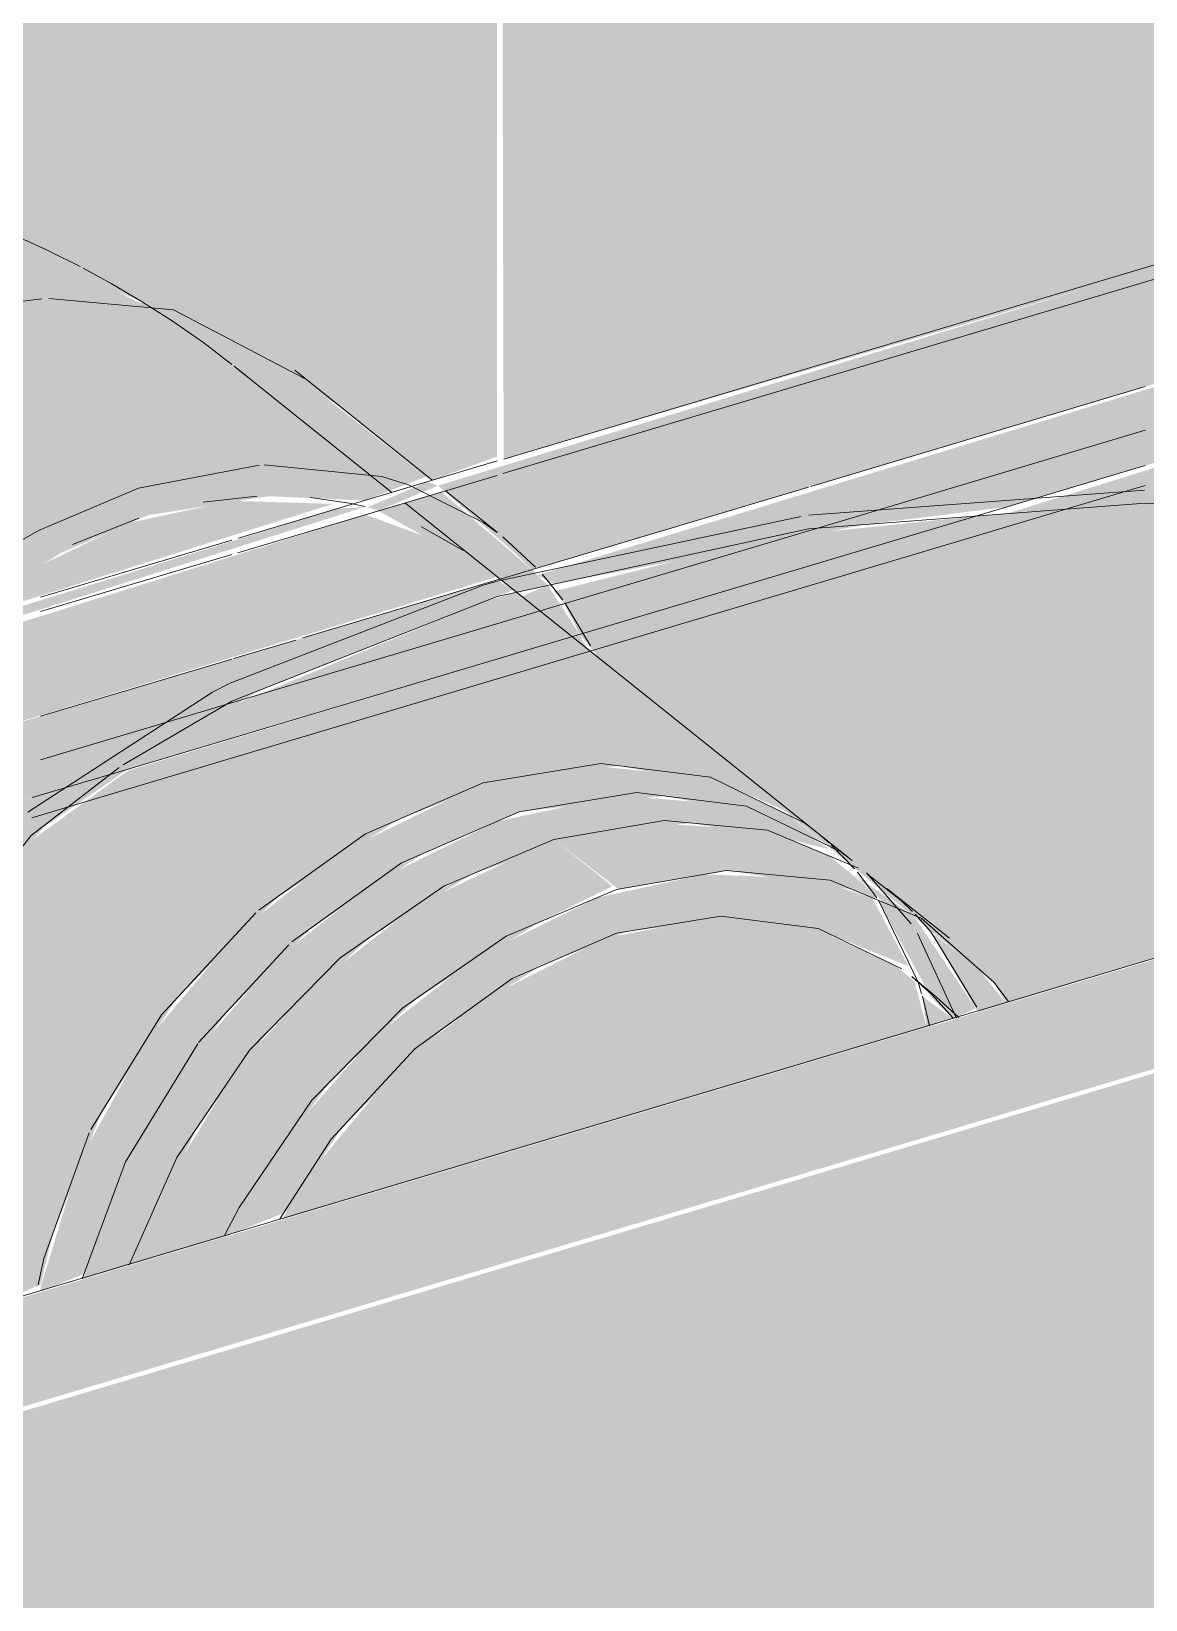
# Model space of a CAD drawing. Header units: metres. Extents: x 1.1 to 88.1, y -3.7 to 23.8.
# Drawn here: x 79.6995 to 79.7413, y 11.4974 to 11.5562 of the extents above; entities that cross this region are included whole.
import ezdxf

# ---------------------------------------------------------------- set-up
doc = ezdxf.new("R2010")
doc.units = ezdxf.units.M
doc.layers.add('P-PIPE', color=7, linetype='Continuous', lineweight=5)
doc.layers.add('P-SANR-FIXT', color=7, linetype='Continuous', lineweight=5)

# ---------------------------------------------------------------- blocks, each defined once
blk = doc.blocks.new('Ralo Quadrado Montado com Prolongador - Caixas e Ralos - Esgoto - MEP - Tigre - Com Prolongador - Branco c_ grelha branca - 100x53x40-4033876-3D_DT_01')
at = {"layer": 'P-SANR-FIXT', "true_color": 0xe6e6e6, "transparency": 33554598}
for points in [[(-25.849635, 11.533561), (-25.848828, 11.533803), (-25.872875, 11.552697), (-25.917275, 11.53918), (-25.917024, 11.538978), (-25.872875, 11.552155), (-25.853291, 11.536487)], [(-25.913748, 11.53603), (-25.872875, 11.548229), (-25.872875, 11.552155), (-25.917024, 11.538978), (-25.914371, 11.536639)], [(-25.855517, 11.531806), (-25.853291, 11.53256), (-25.872875, 11.548229), (-25.913533, 11.53582), (-25.912913, 11.535487), (-25.901253, 11.537719), (-25.895936, 11.538381), (-25.874595, 11.54475), (-25.86086, 11.533761), (-25.855728, 11.531934)], [(-25.936763, 11.533086), (-25.920012, 11.538381), (-25.92102, 11.538327), (-25.935944, 11.533713), (-25.936668, 11.53319)], [(-25.938494, 11.528644), (-25.91505, 11.535755), (-25.916376, 11.536771), (-25.919989, 11.538093), (-25.937139, 11.532729), (-25.938494, 11.531194), (-25.938494, 11.529575)], [(-25.914331, 11.53518), (-25.913142, 11.535437), (-25.913748, 11.53603), (-25.914946, 11.535672), (-25.914438, 11.535265)], [(-25.938494, 11.525679), (-25.928718, 11.528606), (-25.923981, 11.5315), (-25.914438, 11.535265), (-25.91505, 11.535641), (-25.938494, 11.528644), (-25.938494, 11.526045)], [(-25.902726, 11.525713), (-25.904082, 11.526797), (-25.907037, 11.528234), (-25.911607, 11.528674), (-25.915572, 11.528025), (-25.914216, 11.52694), (-25.90878, 11.527537), (-25.904893, 11.526766), (-25.903106, 11.525898)], [(-25.93218, 11.508925), (-25.930515, 11.509607), (-25.928333, 11.514888), (-25.925284, 11.519312), (-25.922001, 11.522596), (-25.91781, 11.525384), (-25.914216, 11.52694), (-25.915572, 11.528025), (-25.920996, 11.525384), (-25.92473, 11.522464), (-25.928305, 11.518227), (-25.930766, 11.513745), (-25.93218, 11.509087)], [(-25.900746, 11.523615), (-25.901253, 11.524191), (-25.902546, 11.525263), (-25.904893, 11.526245), (-25.909336, 11.526516), (-25.912913, 11.525898), (-25.910491, 11.524035), (-25.906433, 11.524736), (-25.901717, 11.524022), (-25.900765, 11.523623)], [(-25.928821, 11.509927), (-25.925196, 11.511009), (-25.923981, 11.513193), (-25.921277, 11.516853), (-25.918008, 11.519983), (-25.913432, 11.522807), (-25.910722, 11.524145), (-25.912913, 11.525898), (-25.918008, 11.52348), (-25.922001, 11.520374), (-25.92473, 11.517425), (-25.927546, 11.512872), (-25.927954, 11.51193)], [(-25.925196, 11.511009), (-25.922943, 11.51193), (-25.920837, 11.515123), (-25.916983, 11.518879), (-25.913432, 11.521137), (-25.910188, 11.522439), (-25.906144, 11.522956), (-25.902406, 11.522276), (-25.899606, 11.521143), (-25.900976, 11.523712), (-25.903279, 11.524438), (-25.907279, 11.52459), (-25.9113, 11.523712), (-25.915876, 11.521457), (-25.919676, 11.518478), (-25.922833, 11.514888), (-25.924798, 11.51193)], [(-25.899542, 11.523111), (-25.90164, 11.52459), (-25.900535, 11.523527)], [(-25.897916, 11.519151), (-25.89709, 11.519567), (-25.899349, 11.522941), (-25.899542, 11.523111), (-25.900746, 11.523615), (-25.898754, 11.519964), (-25.897951, 11.519185)], [(-25.923129, 11.511626), (-25.898929, 11.518849), (-25.899372, 11.520565), (-25.900057, 11.521134), (-25.903129, 11.522579), (-25.906649, 11.523019), (-25.910949, 11.522212), (-25.915572, 11.519897), (-25.918591, 11.517554), (-25.922001, 11.513465), (-25.922943, 11.51193)], [(-25.898929, 11.518849), (-25.897951, 11.519185), (-25.899085, 11.520012), (-25.898972, 11.519169)]]:
    blk.add_hatch(color=254, dxfattribs=at).paths.add_polyline_path(points)
h = blk.add_hatch(color=254, dxfattribs=at)
h.paths.add_polyline_path([(-25.897006, 11.519423), (-25.895941, 11.519741), (-25.896974, 11.521039), (-25.898754, 11.522418), (-25.89709, 11.519567)])
h.paths.add_polyline_path([(-25.874595, 11.537222), (-25.874595, 11.54475), (-25.895936, 11.538127), (-25.89072, 11.538526), (-25.878, 11.537864), (-25.875379, 11.53737)])
h = blk.add_hatch(color=254, dxfattribs=at)
h.paths.add_polyline_path([(-25.938494, 11.53257), (-25.936668, 11.53319), (-25.936132, 11.533817), (-25.938494, 11.53298), (-25.938494, 11.532655)])
h.paths.add_polyline_path([(-25.919504, 11.538238), (-25.917275, 11.53918), (-25.917659, 11.539331), (-25.919909, 11.53837), (-25.919561, 11.538266)])
h = blk.add_hatch(color=254, dxfattribs=at)
h.paths.add_polyline_path([(-25.938494, 11.531215), (-25.937341, 11.532914), (-25.938494, 11.532284), (-25.938494, 11.532186)])
h.paths.add_polyline_path([(-25.914946, 11.535672), (-25.913748, 11.53603), (-25.917131, 11.538946), (-25.919504, 11.538238), (-25.91505, 11.535755), (-25.915016, 11.535728)])
h = blk.add_hatch(color=254, dxfattribs=at)
h.paths.add_polyline_path([(-25.951231, 11.503239), (-25.943381, 11.505581), (-25.950255, 11.511428), (-25.951231, 11.512384), (-25.951231, 11.505179)])
h.paths.add_polyline_path([(-25.895941, 11.519741), (-25.874595, 11.526245), (-25.874595, 11.537222), (-25.879893, 11.537962), (-25.89072, 11.538526), (-25.897083, 11.538039), (-25.911949, 11.533602), (-25.911154, 11.532638), (-25.896407, 11.52054), (-25.896118, 11.520045)])
h = blk.add_hatch(color=254, dxfattribs=at)
h.paths.add_polyline_path([(-25.857628, 11.531176), (-25.855728, 11.531934), (-25.86086, 11.533761), (-25.858576, 11.531934)])
h.paths.add_polyline_path([(-25.911949, 11.533602), (-25.897083, 11.538039), (-25.904893, 11.537225), (-25.912913, 11.535214), (-25.912525, 11.534772), (-25.912155, 11.534021)])
h = blk.add_hatch(color=254, dxfattribs=at)
h.paths.add_polyline_path([(-25.951231, 11.517352), (-25.951231, 11.520949), (-25.955095, 11.523689), (-25.95824, 11.52263), (-25.951346, 11.517444)])
h.paths.add_polyline_path([(-25.912247, 11.533513), (-25.911949, 11.533602), (-25.913142, 11.535437), (-25.914136, 11.535024), (-25.912913, 11.534045)])
h = blk.add_hatch(color=254, dxfattribs=at)
h.paths.add_polyline_path([(-25.939494, 11.52538), (-25.938494, 11.525679), (-25.938494, 11.528644), (-25.939494, 11.528345), (-25.939494, 11.525613)])
h.paths.add_polyline_path([(-25.928744, 11.528589), (-25.912247, 11.533513), (-25.914331, 11.53518), (-25.915572, 11.534818), (-25.925665, 11.530653), (-25.928718, 11.528606)])
h = blk.add_hatch(color=254, dxfattribs=at)
h.paths.add_polyline_path([(-25.943381, 11.505581), (-25.941594, 11.506115), (-25.944024, 11.508188), (-25.951231, 11.513745), (-25.951204, 11.512384), (-25.950734, 11.512093), (-25.949054, 11.5101), (-25.943683, 11.505822)])
h.paths.add_polyline_path([(-25.945135, 11.516071), (-25.94503, 11.516916), (-25.951231, 11.521787), (-25.951231, 11.520949), (-25.94559, 11.516435)])
h.paths.add_polyline_path([(-25.911682, 11.533061), (-25.911949, 11.533602), (-25.912247, 11.533513), (-25.911742, 11.533109)])
h = blk.add_hatch(color=254, dxfattribs=at)
h.paths.add_polyline_path([(-25.941594, 11.506115), (-25.941739, 11.50636), (-25.941844, 11.50636)])
h.paths.add_polyline_path([(-25.938847, 11.511969), (-25.94503, 11.516916), (-25.945135, 11.516071), (-25.938459, 11.510762), (-25.938834, 11.51193)])
h.paths.add_polyline_path([(-25.934265, 11.508303), (-25.93218, 11.509189), (-25.931714, 11.511124), (-25.929891, 11.515642), (-25.927073, 11.519926), (-25.923287, 11.523731), (-25.91876, 11.526644), (-25.91505, 11.52811), (-25.910491, 11.528666), (-25.906351, 11.527901), (-25.903912, 11.526844), (-25.912247, 11.533513), (-25.9289, 11.528484), (-25.932895, 11.525592), (-25.937217, 11.519854), (-25.938494, 11.51532), (-25.938494, 11.525679), (-25.939494, 11.52538), (-25.939417, 11.513745), (-25.938484, 11.511678), (-25.935307, 11.509136)])
h.paths.add_polyline_path([(-25.93059, 11.509399), (-25.928821, 11.509927), (-25.926285, 11.515128), (-25.923566, 11.518785), (-25.919761, 11.522268), (-25.915996, 11.52459), (-25.911739, 11.526101), (-25.907763, 11.526516), (-25.904063, 11.525898), (-25.902546, 11.525527), (-25.903357, 11.52602), (-25.905803, 11.527165), (-25.910491, 11.527551), (-25.91505, 11.526579), (-25.919561, 11.524358), (-25.923303, 11.521457), (-25.92674, 11.517485), (-25.928998, 11.513804), (-25.930538, 11.509542)])
h = blk.add_hatch(color=254, dxfattribs=at)
h.paths.add_polyline_path([(-25.941477, 11.50615), (-25.938684, 11.506984), (-25.944702, 11.511799), (-25.944473, 11.510762), (-25.942314, 11.506819), (-25.941739, 11.50636)])
h.paths.add_polyline_path([(-25.938384, 11.507073), (-25.937229, 11.507418), (-25.937558, 11.507955), (-25.938499, 11.510762), (-25.945135, 11.516071), (-25.945078, 11.5144), (-25.944454, 11.51193), (-25.939147, 11.507684)])
h.paths.add_polyline_path([(-25.93511, 11.50805), (-25.934265, 11.508303), (-25.938834, 11.51193), (-25.938446, 11.510719), (-25.936467, 11.509136)])
h.paths.add_polyline_path([(-25.938494, 11.513998), (-25.937088, 11.520277), (-25.932058, 11.526367), (-25.9289, 11.528542), (-25.938494, 11.525679), (-25.938494, 11.51486)])
at = {"layer": 'P-SANR-FIXT', "color": 9, "true_color": 0xc9c9c9}
for p, q in [((-25.914801, 11.540183), (-25.872561, 11.552791)), ((-25.872875, 11.552155), (-25.914828, 11.539634)), ((-25.903273, 11.539156), (-25.89072, 11.542903)), ((-25.924753, 11.537213), (-25.91505, 11.540109)), ((-25.91505, 11.539567), (-25.924775, 11.536664)), ((-25.89072, 11.539938), (-25.897083, 11.538039)), ((-25.91502, 11.53565), (-25.903357, 11.539131)), ((-25.930759, 11.527238), (-25.893703, 11.538298)), ((-25.93218, 11.534996), (-25.925003, 11.537139)), ((-25.90306, 11.53758), (-25.92518, 11.530978)), ((-25.925003, 11.536597), (-25.93218, 11.534454)), ((-25.922344, 11.533464), (-25.91505, 11.535641)), ((-25.924938, 11.53269), (-25.922601, 11.533387)), ((-25.93218, 11.530528), (-25.925003, 11.53267)), ((-25.9289, 11.528542), (-25.932493, 11.52747)), ((-25.902505, 11.525699), (-25.901632, 11.524803)), ((-25.902147, 11.525432), (-25.901722, 11.525108)), ((-25.901518, 11.524669), (-25.90079, 11.523712)), ((-25.901188, 11.524652), (-25.899508, 11.522733)), ((-25.900733, 11.523626), (-25.899249, 11.520547)), ((-25.899456, 11.523199), (-25.899867, 11.523594)), ((-25.927641, 11.519312), (-25.924106, 11.52314)), ((-25.899269, 11.522376), (-25.897809, 11.519196)), ((-25.92625, 11.518274), (-25.92287, 11.521949)), ((-25.898731, 11.520081), (-25.897925, 11.519188)), ((-25.93029, 11.515018), (-25.927641, 11.519312)), ((-25.928998, 11.513804), (-25.926285, 11.518227)), ((-25.932058, 11.510171), (-25.930353, 11.514888)), ((-25.930624, 11.509402), (-25.928998, 11.513804)), ((-25.932274, 11.509182), (-25.932058, 11.510171))]:
    blk.add_line(p, q, dxfattribs=at)
at = {"layer": 'P-SANR-FIXT', "color": 254, "true_color": 0xdbdbdb}
for p, q in [((-25.89072, 11.541264), (-25.90306, 11.53758)), ((-25.893703, 11.538298), (-25.89072, 11.539188)), ((-25.92518, 11.530978), (-25.93218, 11.528889)), ((-25.932516, 11.526713), (-25.930759, 11.527238)), ((-25.903503, 11.526516), (-25.90308, 11.526194)), ((-25.903017, 11.526143), (-25.902582, 11.525769)), ((-25.899249, 11.520547), (-25.899117, 11.520122)), ((-25.899085, 11.520012), (-25.898818, 11.518904))]:
    blk.add_line(p, q, dxfattribs=at)
at = {"layer": 'P-SANR-FIXT', "color": 252, "true_color": 0x959595}
for p, q in [((-25.897083, 11.538039), (-25.9289, 11.528542)), ((-25.901722, 11.525108), (-25.903077, 11.526192)), ((-25.899867, 11.523594), (-25.901151, 11.524603)), ((-25.898074, 11.522189), (-25.900419, 11.524065)), ((-25.914488, 11.52068), (-25.910569, 11.522377)), ((-25.899486, 11.520753), (-25.898731, 11.520081)), ((-25.923205, 11.511655), (-25.921277, 11.514646))]:
    blk.add_line(p, q, dxfattribs=at)
at = {"layer": 'P-SANR-FIXT', "color": 9, "true_color": 0xc9c9c9}
for points in [[(-25.915572, 11.528025, 0), (-25.911154, 11.528749, 0), (-25.907037, 11.528234, 0), (-25.903503, 11.526516, 0)], [(-25.923989, 11.523243, 0), (-25.919989, 11.526112, 0), (-25.915572, 11.528025, 0)], [(-25.914216, 11.52694, 0), (-25.909799, 11.527664, 0), (-25.905682, 11.52715, 0), (-25.902147, 11.525432, 0)], [(-25.92275, 11.522055, 0), (-25.918634, 11.525027, 0), (-25.914216, 11.52694, 0)], [(-25.897042, 11.519605, 0), (-25.898754, 11.522418, 0), (-25.899351, 11.523091, 0)]]:
    blk.add_polyline3d(points, dxfattribs=at)
at = {"layer": 'P-SANR-FIXT', "color": 252, "true_color": 0x959595}
for points in [[(-25.901483, 11.524819, 0), (-25.904893, 11.526245, 0), (-25.90878, 11.526612, 0), (-25.912913, 11.525898, 0)], [(-25.912913, 11.525898, 0), (-25.917047, 11.524145, 0), (-25.920934, 11.521457, 0), (-25.924344, 11.517995, 0), (-25.927073, 11.513965, 0), (-25.928852, 11.509933, 0)], [(-25.89586, 11.519814, 0), (-25.896407, 11.52054, 0), (-25.899136, 11.522941, 0), (-25.902546, 11.524369, 0), (-25.906433, 11.524736, 0), (-25.910569, 11.524022, 0)], [(-25.910569, 11.524022, 0), (-25.914704, 11.522268, 0), (-25.918591, 11.51958, 0), (-25.922001, 11.516117, 0), (-25.92473, 11.512086, 0), (-25.925277, 11.511034, 0)], [(-25.910569, 11.522377, 0), (-25.906649, 11.523019, 0), (-25.902997, 11.522563, 0), (-25.89986, 11.521039, 0)], [(-25.921277, 11.514646, 0), (-25.91814, 11.518043, 0), (-25.914488, 11.52068, 0)], [(-25.899483, 11.520751, 0), (-25.898574, 11.519994, 0), (-25.897715, 11.519221, 0)]]:
    blk.add_polyline3d(points, dxfattribs=at)
blk = doc.blocks.new('Prolongamento para Caixa Sifonada - Caixas e Ralos - Esgoto - MEP - Tigre - 100 x 100 mm-4033878-3D_DT_01')
at = {"layer": 'P-SANR-FIXT', "true_color": 0xe6e6e6, "transparency": 33554598}
for points in [[(-25.917515, 11.539373), (-25.91505, 11.540276), (-25.91505, 11.636125), (-25.938494, 11.654882), (-25.938294, 11.55041), (-25.936182, 11.549689), (-25.9289, 11.546302), (-25.927637, 11.545801), (-25.926715, 11.545529), (-25.921112, 11.542268), (-25.917702, 11.539524)], [(-25.848828, 11.533803), (-25.840524, 11.536281), (-25.840527, 11.576501), (-25.91505, 11.636125), (-25.914801, 11.540183), (-25.872349, 11.552622), (-25.853291, 11.537374)], [(-25.938494, 11.533112), (-25.935565, 11.533986), (-25.931449, 11.536639), (-25.928134, 11.538075), (-25.923617, 11.538787), (-25.920024, 11.538624), (-25.917702, 11.539524), (-25.922624, 11.543385), (-25.92719, 11.545779), (-25.928552, 11.546077), (-25.931864, 11.547879), (-25.938494, 11.550145), (-25.938494, 11.533713)], [(-25.935565, 11.533986), (-25.921197, 11.5385), (-25.925003, 11.538612), (-25.9289, 11.537778), (-25.933355, 11.535618), (-25.934772, 11.534559)]]:
    blk.add_hatch(color=254, dxfattribs=at).paths.add_polyline_path(points)
at = {"layer": 'P-SANR-FIXT', "color": 9, "true_color": 0xc9c9c9}
for p, q in [((-25.903342, 11.538069), (-25.890745, 11.539015)), ((-25.915046, 11.535594), (-25.90364, 11.538026)), ((-25.925062, 11.531769), (-25.915572, 11.535441)), ((-25.915572, 11.535441), (-25.91507, 11.535587))]:
    blk.add_line(p, q, dxfattribs=at)
at = {"layer": 'P-SANR-FIXT', "color": 252, "true_color": 0x959595}
for points in [[(-25.855728, 11.531934, 0), (-25.866065, 11.535615, 0), (-25.878, 11.537864, 0), (-25.89072, 11.538526, 0), (-25.903357, 11.537558, 0), (-25.91505, 11.535024, 0)], [(-25.91505, 11.535024, 0), (-25.925003, 11.531097, 0), (-25.929078, 11.528708, 0)], [(-25.929235, 11.528602, 0), (-25.932537, 11.526045, 0), (-25.937139, 11.520213, 0)]]:
    blk.add_polyline3d(points, dxfattribs=at)
at = {"layer": 'P-SANR-FIXT', "color": 9, "true_color": 0xc9c9c9}
blk.add_polyline3d([(-25.932663, 11.526929, 0), (-25.925727, 11.531434, 0), (-25.925085, 11.531758, 0)], dxfattribs=at)
blk = doc.blocks.new('Joelho 45_90 - Serie Normal - Esgoto - MEP - Tigre - Standard-V74-3D_DT_01')
at = {"layer": 'P-PIPE', "color": 9, "true_color": 0xc9c9c9}
for p, q in [((-25.930701, 11.547411), (-25.931861, 11.547991)), ((-25.930701, 11.547411), (-25.931861, 11.547991)), ((-25.923458, 11.542498), (-25.924917, 11.543666)), ((-25.924503, 11.543334), (-25.924917, 11.543666)), ((-25.917483, 11.539383), (-25.922645, 11.543513)), ((-25.926082, 11.538559), (-25.92406, 11.538787)), ((-25.922063, 11.538744), (-25.920596, 11.53853)), ((-25.93098, 11.536979), (-25.928489, 11.537965)), ((-25.93221, 11.537518), (-25.933203, 11.536959)), ((-25.912584, 11.534891), (-25.91305, 11.535497)), ((-25.911543, 11.533166), (-25.912509, 11.534787))]:
    blk.add_line(p, q, dxfattribs=at)
at = {"layer": 'P-PIPE', "color": 254, "true_color": 0xdbdbdb}
for p, q in [((-25.91505, 11.537436), (-25.91699, 11.538988)), ((-25.920596, 11.53853), (-25.920005, 11.538395)), ((-25.917886, 11.537636), (-25.916318, 11.536745)), ((-25.913604, 11.536126), (-25.914831, 11.53726)), ((-25.91305, 11.535497), (-25.913357, 11.535857))]:
    blk.add_line(p, q, dxfattribs=at)
at = {"layer": 'P-PIPE', "color": 9, "true_color": 0xc9c9c9}
for points in [[(-25.931876, 11.547998, 0), (-25.933054, 11.548541, 0), (-25.934237, 11.549042, 0), (-25.935424, 11.549505, 0), (-25.936515, 11.549895, 0)], [(-25.931876, 11.547998, 0), (-25.933054, 11.548541, 0), (-25.934237, 11.549042, 0)], [(-25.925003, 11.543732, 0), (-25.926059, 11.544539, 0), (-25.927209, 11.545345, 0), (-25.928368, 11.546089, 0), (-25.929532, 11.546776, 0), (-25.930589, 11.54735, 0)], [(-25.927209, 11.545345, 0), (-25.928368, 11.546089, 0), (-25.929532, 11.546776, 0), (-25.930589, 11.54735, 0)], [(-25.932136, 11.54619, 0), (-25.933166, 11.546077, 0), (-25.936627, 11.545251, 0)], [(-25.922271, 11.543201, 0), (-25.92719, 11.545779, 0), (-25.931869, 11.546209, 0)], [(-25.925003, 11.543732, 0), (-25.926059, 11.544539, 0), (-25.927209, 11.545345, 0)], [(-25.923975, 11.539958, 0), (-25.928512, 11.539092, 0), (-25.932203, 11.537522, 0)], [(-25.918374, 11.539215, 0), (-25.919374, 11.539524, 0), (-25.923795, 11.539967, 0)]]:
    blk.add_polyline3d(points, dxfattribs=at)
at = {"layer": 'P-PIPE', "color": 254, "true_color": 0xdbdbdb}
blk.add_polyline3d([(-25.915047, 11.537429, 0), (-25.91555, 11.537793, 0), (-25.918374, 11.539215, 0)], dxfattribs=at)

msp = doc.modelspace()

# ---------------------------------------------------------------- hatches: boundary and pattern name
at = {"layer": 'P-PIPE', "true_color": 0x400080}
for points in [[(79.235291, 11.366029), (79.848538, 11.549211), (79.845064, 11.551097), (79.84167, 11.551248), (79.231213, 11.368977), (79.233968, 11.367379)], [(79.247959, 11.333683), (79.861738, 11.516875), (79.860895, 11.524807), (79.859889, 11.529487), (79.857612, 11.535996), (79.85449, 11.542072), (79.851078, 11.546693), (79.848707, 11.549113), (79.235467, 11.36585), (79.238386, 11.362504), (79.241538, 11.357484), (79.244155, 11.351816), (79.2462, 11.345639), (79.247562, 11.339043), (79.247824, 11.335511)]]:
    msp.add_hatch(color=196, dxfattribs=at).paths.add_polyline_path(points)

# ---------------------------------------------------------------- linework, layer by layer
at = {"layer": 'P-PIPE'}
msp.add_line((79.875693, 11.561445), (79.192682, 11.35759), dxfattribs=at)
at = {"layer": 'P-PIPE', "color": 9, "true_color": 0xc9c9c9}
for p, q in [((79.713049, 11.538931), (79.70859, 11.542498)), ((79.730415, 11.524803), (79.729543, 11.525699)), ((79.731258, 11.523712), (79.73053, 11.524669)), ((79.732799, 11.520547), (79.731315, 11.523626)), ((79.707942, 11.52314), (79.704407, 11.519312)), ((79.704407, 11.519312), (79.701758, 11.515018))]:
    msp.add_line(p, q, dxfattribs=at)
at = {"layer": 'P-PIPE', "color": 252, "true_color": 0x959595}
msp.add_line((79.728971, 11.526192), (79.713542, 11.538536), dxfattribs=at)
at = {"layer": 'P-PIPE', "color": 254, "true_color": 0xdbdbdb}
for p, q in [((79.728967, 11.526194), (79.728545, 11.526516)), ((79.729466, 11.525769), (79.729031, 11.526143)), ((79.732931, 11.520122), (79.732799, 11.520547)), ((79.733229, 11.518912), (79.732963, 11.520012))]:
    msp.add_line(p, q, dxfattribs=at)
at = {"layer": 'P-PIPE', "color": 9, "true_color": 0xc9c9c9}
for points in [[(79.728545, 11.526516, 0), (79.72501, 11.528234, 0), (79.720894, 11.528749, 0), (79.716476, 11.528025, 0)], [(79.716476, 11.528025, 0), (79.712059, 11.526112, 0), (79.708059, 11.523243, 0)], [(79.701695, 11.514888, 0), (79.69999, 11.510171, 0), (79.699775, 11.509187, 0)]]:
    msp.add_polyline3d(points, dxfattribs=at)

# ---------------------------------------------------------------- block references
msp.add_blockref('Joelho 45_90 - Serie Normal - Esgoto - MEP - Tigre - Standard-V74-3D_DT_01', (105.632048, 0), dxfattribs=at)
at = {"layer": 'P-SANR-FIXT', "color": 252, "true_color": 0x959595}
msp.add_blockref('Ralo Quadrado Montado com Prolongador - Caixas e Ralos - Esgoto - MEP - Tigre - Com Prolongador - Branco c_ grelha branca - 100x53x40-4033876-3D_DT_01', (105.632048, 0), dxfattribs=at)
at = {"layer": 'P-SANR-FIXT'}
msp.add_blockref('Prolongamento para Caixa Sifonada - Caixas e Ralos - Esgoto - MEP - Tigre - 100 x 100 mm-4033878-3D_DT_01', (105.632048, 0), dxfattribs=at)

doc.saveas('drawing.dxf')
